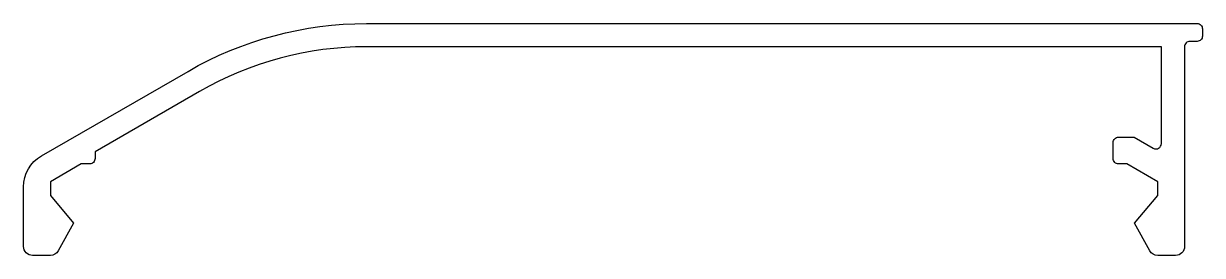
# Model space of a CAD drawing. Extents: x 405.4 to 471.4, y 722.4 to 735.4.
import ezdxf

# ---------------------------------------------------------------- set-up
doc = ezdxf.new("R2010")
doc.units = 0
doc.layers.get('0').update_dxf_attribs({"linetype": 'CONTINUOUS'})

msp = doc.modelspace()

# ---------------------------------------------------------------- linework, layer by layer
msp.add_lwpolyline([(467.629, 724.184), (468.929, 725.734), (468.929, 726.51), (467.203, 727.506), (466.729, 727.506, -0.414214), (466.429, 727.806), (466.429, 728.706, -0.414214), (466.729, 729.006), (467.605, 729.006), (468.679, 728.387, 0.57735), (469.129, 728.646), (469.129, 734.076), (424.635, 734.076, 0.131652), (415.285, 731.571), (409.429, 728.19), (409.429, 727.806, -0.414214), (409.129, 727.506), (408.655, 727.506), (406.929, 726.51), (406.929, 725.734), (408.229, 724.184), (407.372, 722.634, -0.272896), (406.934, 722.376), (405.929, 722.376, -0.414214), (405.429, 722.876), (405.429, 726.227, -0.267949), (406.429, 727.959), (414.635, 732.697, -0.131652), (424.635, 735.376), (471.129, 735.376, -0.414214), (471.429, 735.076), (471.429, 734.676, -0.414214), (471.129, 734.376), (470.729, 734.376, 0.414214), (470.429, 734.076), (470.429, 722.876, -0.414214), (469.929, 722.376), (468.924, 722.376, -0.272896), (468.486, 722.634)], format="xyb", close=True)

doc.saveas('drawing.dxf')
